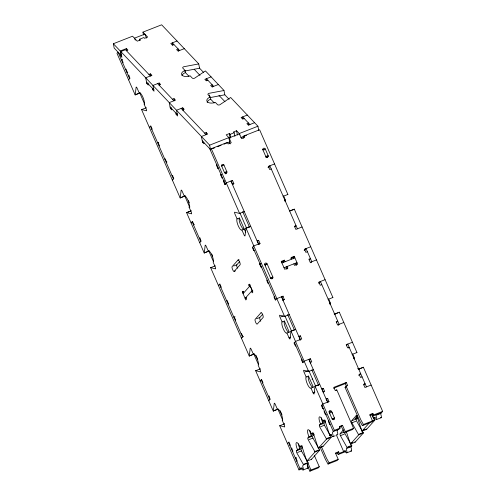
<?xml version="1.0" encoding="UTF-8"?>
<svg xmlns="http://www.w3.org/2000/svg" width="496" height="496" viewBox="0 0 496 496"><rect width="100%" height="100%" fill="white"/><g stroke="black" fill="none" stroke-linecap="round" stroke-linejoin="round"><path stroke-width="0.74" d="M139.903 92.913A1.748 0.477 68.6 0 1 139.829 93.093L135.16 94.922A1.748 0.477 68.6 0 0 135.228 94.742L136.133 87.104A1.742 0.477 68.6 0 1 137.045 88.009L139.246 93.031A6.088 1.674 68.6 0 1 142.904 97.179A6.088 1.674 68.6 0 1 144.082 104.098L146.153 108.841A1.742 0.477 68.6 0 1 146.487 110.819L141.701 109.548A1.736 0.477 68.6 0 0 141.571 109.597L180.172 197.96L184.847 196.125A1.748 0.477 68.6 0 0 184.915 195.945M180.172 197.96A1.748 0.477 68.6 0 0 180.246 197.78L181.145 190.142A1.742 0.477 68.6 0 1 182.057 191.047L184.264 196.069A6.088 1.674 68.6 0 1 187.916 200.217A6.088 1.674 68.6 0 1 189.094 207.13L191.165 211.873A1.742 0.477 68.6 0 1 191.506 213.85L186.713 212.586A1.736 0.477 68.6 0 0 186.583 212.629L204.216 252.991L208.89 251.162A1.748 0.477 68.6 0 0 208.965 250.982M204.216 252.991A1.748 0.477 68.6 0 0 204.29 252.817L205.189 245.179A1.742 0.477 68.6 0 1 206.1 246.078L208.308 251.106A6.088 1.674 68.6 0 1 211.959 255.254A6.088 1.674 68.6 0 1 213.144 262.167L215.214 266.91A1.742 0.477 68.6 0 1 215.549 268.888L210.757 267.623A1.742 0.477 68.6 0 0 210.626 267.666L249.234 356.029L253.902 354.194A1.742 0.477 68.6 0 0 253.977 354.014M250.598 226.43A1.748 0.477 68.6 0 1 250.672 226.25L245.997 228.086A1.748 0.477 68.6 0 0 245.929 228.265L245.024 235.898A1.742 0.477 68.6 0 1 244.113 234.999L241.912 229.97A6.088 1.674 68.6 0 1 238.254 225.829A6.088 1.674 68.6 0 1 237.076 218.91L235.005 214.167A1.742 0.477 68.6 0 1 234.664 212.189L239.456 213.454A1.742 0.477 68.6 0 0 239.587 213.41L244.261 211.575A1.742 0.477 68.6 0 1 244.131 211.625M249.234 356.029A1.742 0.477 68.6 0 0 249.302 355.849L250.207 348.211A1.742 0.477 68.6 0 1 251.249 349.395L253.32 354.138A6.088 1.674 68.6 0 1 256.978 358.286A6.088 1.674 68.6 0 1 258.156 365.205L260.226 369.948A1.742 0.477 68.6 0 1 260.561 371.919L255.775 370.655A1.742 0.477 68.6 0 0 255.645 370.704L273.277 411.066L277.952 409.231A1.742 0.477 68.6 0 0 278.02 409.051M273.277 411.066A1.742 0.477 68.6 0 0 273.352 410.886L274.251 403.248A1.742 0.477 68.6 0 1 275.292 404.432L277.363 409.175A6.088 1.674 68.6 0 1 281.021 413.323A6.088 1.674 68.6 0 1 282.199 420.242L284.27 424.985A1.742 0.477 68.6 0 1 284.611 426.957L279.818 425.692A1.742 0.477 68.6 0 0 279.688 425.742L298.989 469.917L302.56 468.522M295.616 329.462A1.742 0.477 68.6 0 1 295.684 329.288L291.016 331.117A1.742 0.477 68.6 0 0 290.941 331.297L290.042 338.935A1.742 0.477 68.6 0 1 288.994 337.751L286.924 333.008A6.088 1.674 68.6 0 1 283.266 328.86A6.088 1.674 68.6 0 1 282.088 321.941L280.017 317.198A1.742 0.477 68.6 0 1 279.682 315.227L284.475 316.491A1.742 0.477 68.6 0 0 284.605 316.442L289.273 314.613A1.742 0.477 68.6 0 1 289.218 314.65M319.66 384.499A1.742 0.477 68.6 0 1 319.734 384.319L315.059 386.155A1.742 0.477 68.6 0 0 314.985 386.334L314.086 393.973A1.742 0.477 68.6 0 1 313.038 392.789L310.967 388.046A6.088 1.674 68.6 0 1 307.315 383.898A6.088 1.674 68.6 0 1 306.137 376.979L304.06 372.236A1.742 0.477 68.6 0 1 303.726 370.258L308.518 371.529A1.742 0.477 68.6 0 0 308.648 371.479L313.323 369.65A1.742 0.477 68.6 0 1 313.193 369.694M122.729 62.862L123.082 62.465L121.7 59.303L121.346 59.7L122.518 59.241M125.606 69.446L125.959 69.049L127.342 72.211L126.988 72.608L127.77 72.304M128.576 79.856L129.989 78.275L128.607 75.113L128.253 75.51L129.034 75.2M149.358 127.435L150.778 125.848L152.154 129.01L151.801 129.406M159.055 146.004L159.408 145.607L158.026 142.445L157.672 142.842L158.453 142.538M164.808 159.179L165.162 158.782L166.544 161.944L166.191 162.335L166.966 162.031M172.379 180.122L173.792 178.541L172.416 175.379L172.062 175.776L172.837 175.466M210.254 149.879L211.315 148.695L227.41 142.383L228.104 143.964L231.217 142.743L229.109 137.919L239.494 133.846L241.602 138.669L244.72 137.448L244.026 135.867L259.606 129.754L287.878 194.469L283.073 196.354A1.748 0.484 68.6 0 0 283.204 196.304M226.703 143.17L227.41 142.383M218.587 168.07L217.806 168.373L216.423 165.211L216.777 164.821M244.026 135.867L242.966 137.051L243.424 138.105M217.806 168.373L218.159 167.977M222.419 177.729L222.065 178.126L220.683 174.964L221.036 174.567M225.358 173.129L226.771 171.548L224.434 172.459M226.071 172.651L226.864 171.759L223.894 164.957L221.557 165.875L224.527 172.676A1.308 1.24 41.8 0 0 226.213 173.402A1.308 1.24 41.8 0 0 226.864 171.759M225.618 184.165L224.837 184.469L223.454 181.307L223.808 180.91M224.837 184.469L226.25 182.881L232.481 180.439L233.864 183.601L233.157 184.394M191.084 222.933L192.498 221.352L193.88 224.514L193.527 224.905L194.308 224.601M232.481 180.439L231.421 181.629L232.525 184.159M267.294 156.519L267.084 156.761A1.308 1.24 41.8 0 1 267.177 157.48M199.714 242.693L201.128 241.112L199.752 237.95L199.398 238.34L200.173 238.037M239.053 259.631L238.018 260.04L232.122 266.637A2.61 0.719 68.6 0 0 232.63 269.601A2.61 0.719 68.6 0 0 234.193 271.38L235.439 270.89M259.135 244.466L260.022 243.474L258.639 240.312L257.579 241.502L258.683 244.032M233.678 266.03L236.797 264.808L239.742 261.51M218.42 285.504L219.833 283.923L221.216 287.079L220.863 287.475M234.193 271.38L240.089 264.783A2.61 0.719 68.6 0 0 239.58 261.82A2.61 0.719 68.6 0 0 238.018 260.04M254.113 250.269L253.76 250.666L252.377 247.504L253.791 245.917L260.022 243.474M226.734 300.911L227.087 300.52L228.47 303.676L228.11 304.073M261.361 266.867L261.008 267.263L259.625 264.101L259.978 263.705M294.965 226.839L296.025 225.649L294.469 226.263L295.852 229.425L302.083 226.982M266.389 264.635L266.743 264.238M245.824 297.594L246.512 299.175L245.805 299.968L242.352 292.063L243.059 291.27L243.747 292.851M249.407 286.521L248.719 284.94L249.426 284.146L252.879 292.051L252.173 292.838L251.478 291.257L252.817 290.737M243.052 293.638L250.127 285.721L252.197 290.464L245.123 298.381L246.512 297.836M281.424 262.08L283.297 261.349L284.357 260.164L285.045 261.745M267.115 280.035L266.761 280.432L268.144 283.594L268.497 283.197M270.159 278.33L272.85 277.016L267.096 263.847A1.308 1.24 41.8 0 0 265.41 263.116A1.308 1.24 41.8 0 0 264.759 264.759L270.512 277.934A1.308 1.24 41.8 0 0 272.199 278.659A1.308 1.24 41.8 0 0 272.85 277.016L271.436 278.603M235.247 320.41L235.606 320.013L234.224 316.851L233.87 317.248L235.036 316.789M290.668 258.459L293.161 257.48L294.221 256.296L297.674 264.194L294.556 265.416L293.868 263.835M287.81 268.063L286.75 269.254L286.056 267.673L287.116 266.482L287.81 268.063L284.692 269.285L281.238 261.386L284.357 260.164M304.625 250.158L306.038 248.57L311.792 261.745L310.849 262.799M295.566 264.201L296.986 262.613L284.003 267.704M241.118 333.845L241.471 333.448L242.854 336.61L241.44 338.191M274.369 296.633L274.015 297.03L275.398 300.192L276.811 298.611L283.042 296.168L284.245 299.522M309.355 259.768L310.415 258.583L308.853 259.191L310.236 262.353L316.467 259.91M256.699 318.717L259.817 317.496L262.762 314.197M283.042 296.168L281.982 297.352L283.359 300.514M282.602 300.235L284.425 299.324M319.015 283.086L320.428 281.505L339.128 324.316L338.185 325.37M295.833 345.768L295.48 346.165L294.097 343.003L295.517 341.422L301.748 338.979L300.365 335.817L299.305 337.001L300.681 340.163M260.146 381.002L261.559 379.421L262.942 382.583L262.589 382.98M299.832 339.983L300.185 339.586L281.486 296.775M310.198 362.508L311.761 361.894L310.378 358.732L304.147 361.181L302.734 362.762L301.351 359.6L301.704 359.203M336.691 322.338L337.751 321.154L336.189 321.761L337.571 324.923L343.802 322.481M268.776 400.762L270.19 399.181L268.807 396.019L268.454 396.416L269.235 396.112M310.378 358.732L309.318 359.922L310.701 363.084M312.071 379.31L312.424 378.913M346.351 345.656L347.764 344.075L366.47 386.886M348.434 348.025L349.147 347.237L347.584 347.845L346.208 344.683L352.439 342.24M323.15 392.144L324.706 391.536L323.324 388.374L322.264 389.558L323.646 392.72M326.25 399.726L327.701 398.387L328.904 401.741M287.482 443.573L288.895 441.992L290.278 445.154L289.924 445.551M323.169 408.338L322.815 408.735L321.433 405.573L322.853 403.992L329.084 401.543M336.077 390.674L336.784 389.881L353.592 428.346L352.526 429.536L344.199 432.803L341.434 426.479L342.494 425.295L345.259 431.613L344.199 432.803M333.479 388.25L345.247 383.631L346.307 382.447L347.69 385.609L346.134 386.217L345.073 387.407L359.805 421.129L362.371 425.673L371.461 422.115L372.521 420.924L369.756 414.6L372.874 413.379L373.562 414.96L372.502 416.15L371.814 414.569L372.874 413.379M324.434 411.234L324.08 411.63L325.463 414.792L326.244 414.489M292.566 451.614L292.925 451.211L291.543 448.049L291.189 448.446L291.964 448.142M325.463 414.792L325.816 414.396M298.989 469.917L300.799 467.895A1.742 0.477 68.6 0 1 301.593 468.577A3.478 0.955 68.6 0 0 303.056 470.022A3.478 0.955 68.6 0 0 303.186 468.032L302.789 466.612A1.742 0.477 68.6 0 1 302.796 465.657L303.546 464.82A1.736 0.477 68.6 0 0 303.329 464.386L296.775 452.78A1.742 0.477 68.6 0 1 296.441 450.808L297.501 449.618L299.838 448.7L302.312 445.929M297.501 449.618A6.088 1.674 68.6 0 1 296.323 442.699A6.088 1.674 68.6 0 1 299.975 446.846L301.041 445.662A1.742 0.477 68.6 0 1 302.083 446.846L306.646 460.679A1.742 0.477 68.6 0 0 306.826 461.15L311.5 459.315L319.709 450.132A1.742 0.477 68.6 0 0 319.492 449.698L312.939 438.092A1.742 0.477 68.6 0 1 312.604 436.114L314.135 434.397M306.826 461.15L315.034 451.968A1.742 0.477 68.6 0 0 314.824 451.527L308.264 439.921A1.742 0.477 68.6 0 1 307.929 437.949L308.989 436.759L311.327 435.841L313.807 433.07M308.989 436.759A6.088 1.674 68.6 0 1 307.811 429.84A6.088 1.674 68.6 0 1 311.469 433.988L312.53 432.803A1.742 0.477 68.6 0 1 313.571 433.988L318.134 447.82A1.742 0.477 68.6 0 0 318.314 448.291L322.989 446.456L331.198 437.274A1.742 0.477 68.6 0 0 330.981 436.84L324.427 425.233A1.742 0.477 68.6 0 1 324.093 423.255L325.624 421.538M318.314 448.291L326.523 439.109A1.742 0.477 68.6 0 0 326.312 438.669L319.759 427.062A1.742 0.477 68.6 0 1 319.418 425.091L320.478 423.9L322.815 422.983L325.295 420.211L322.958 421.129A6.088 1.674 68.6 0 0 319.3 416.981A6.088 1.674 68.6 0 0 320.478 423.9M322.958 421.129L324.018 419.945A1.742 0.477 68.6 0 1 325.06 421.129L329.623 434.961A1.736 0.477 68.6 0 0 329.809 435.432L331.756 434.67M331.024 411.971L331.551 411.376A1.308 1.24 41.8 0 0 329.865 410.651A1.308 1.24 41.8 0 0 329.214 412.294L329.933 413.943M302.647 447.256L301.115 448.973A1.742 0.477 68.6 0 0 301.45 450.951L308.004 462.557A1.736 0.477 68.6 0 1 308.214 462.991L307.47 463.828A1.742 0.477 68.6 0 0 307.464 464.777L307.861 466.197A3.478 0.955 68.6 0 1 307.191 467.982M330.076 424.148L329.722 424.539L328.34 421.383L328.699 420.98M333.014 419.548L334.428 417.967L332.091 418.878M364.027 384.908L365.087 383.724L363.531 384.332L364.907 387.494L371.138 385.051M334.515 418.159C335.054 419.492 332.735 420.354 332.177 419.077L329.214 412.294L331.551 411.376L334.515 418.159L333.535 419.759M296.825 461.354L297.178 460.958L295.802 457.796L295.449 458.192L296.484 457.789M329.809 435.432L330.553 434.595A1.742 0.477 68.6 0 1 331.111 434.918L331.812 436.003A3.478 0.955 68.6 0 0 332.946 434.732L332.549 433.312A1.742 0.477 68.6 0 1 332.556 432.357L334.36 430.336L340.07 428.098L339.382 426.517L342.494 425.295M337.974 429.691L337.224 430.522A1.742 0.477 68.6 0 0 337.218 431.477L337.621 432.896A3.478 0.955 68.6 0 1 336.945 434.682M340.07 428.098L339.01 429.282L333.3 431.52L321.786 405.176M343.635 429.697L340.058 433.702A1.742 0.477 68.6 0 0 340.392 435.674L346.946 447.28A1.742 0.477 68.6 0 1 347.163 447.721L346.413 448.551A1.742 0.477 68.6 0 0 346.543 449.977A3.478 0.955 68.6 0 1 346.797 452.836L351.466 451M356.922 415.388L356.147 415.698L351.546 420.844A1.742 0.477 68.6 0 0 351.881 422.815L358.434 434.422A1.742 0.477 68.6 0 1 358.651 434.862L350.443 444.044A1.742 0.477 68.6 0 1 350.263 443.573L346.382 431.811M357.418 415.964L354.944 418.736L357.281 417.824A6.088 1.674 68.6 0 1 356.835 416.714M352.327 420.534L356.221 419.008L357.281 417.824M310.949 470.01L308.19 463.692L307.123 464.876L309.888 471.2L310.949 470.01L319.281 466.742L314.39 455.557M319.281 466.742L318.221 467.933L309.888 471.2M337.503 452.966L338.563 451.775L339.252 453.356L338.191 454.547L337.503 452.966L335.631 453.697M319.97 446.877L325.494 459.525L328.061 464.07L329.121 462.886L338.21 459.321L335.445 452.997L338.563 451.775M362.371 425.673L363.432 424.489L372.521 420.924M356.147 415.698A1.742 0.477 68.6 0 1 357.188 416.882L361.751 430.714A1.742 0.477 68.6 0 0 361.931 431.185L369.625 422.573M372.037 414.216L373.24 417.855A1.742 0.477 68.6 0 0 373.42 418.326L374.17 417.489A1.742 0.477 68.6 0 1 374.964 418.171A3.478 0.955 68.6 0 0 376.551 419.535L381.226 417.7M376.917 414.414L376.166 415.251A1.742 0.477 68.6 0 0 376.297 416.677A3.478 0.955 68.6 0 1 376.551 419.535M338.21 459.321L337.15 460.511L328.061 464.07M347.194 448.248L351.087 446.722L351.831 445.885A1.742 0.477 68.6 0 0 351.621 445.451L345.067 433.845A1.742 0.477 68.6 0 1 344.652 432.345M350.443 444.044L355.117 442.209L363.32 433.027A1.742 0.477 68.6 0 0 363.109 432.593L356.556 420.986A1.742 0.477 68.6 0 1 356.221 419.008M361.931 431.185L366.606 429.35L374.815 420.168A1.742 0.477 68.6 0 0 374.598 419.734L371.653 414.507M376.948 414.947L380.841 413.422L382.652 411.395L363.351 367.214L358.676 369.049A1.742 0.477 68.6 0 0 358.602 369.229L362.495 367.703M113.348 43.735L120.237 50.989L121.067 55.31L114.179 48.056L113.348 43.735L132.562 36.202L137.274 41.168L140.393 39.947L139.667 39.184L143.821 37.553L144.547 38.316L147.659 37.095L142.947 32.128L161.64 24.8L198.729 63.86L199.553 68.175A1.748 0.942 -10.9 0 1 199.082 68.318L184.5 71.089M134.453 38.18L144.838 34.112L146.58 38.099M120.237 50.989L126.468 48.546L127.918 50.077L126.362 50.685M120.162 54.355L120.435 55.794L121.886 57.319L120.782 51.565L125.451 49.73L150.375 75.975M120.435 55.794L121.737 55.285M177.041 41.019L170.81 43.462L172.261 44.993L173.817 44.38M184.289 48.658L178.058 51.1L176.613 49.575L178.169 48.961L178.585 51.119M148.924 74.45L150.48 73.836L151.931 75.361L145.7 77.81L146.804 83.564L148.254 85.095L147.975 83.65M146.804 83.564L148.106 83.055M159.073 85.138L160.63 84.525L159.179 82.999L152.948 85.442L154.051 91.202L152.607 89.677L152.328 88.232M139.246 93.031L140.027 92.727M135.228 94.742L139.122 93.217M152.607 89.677L153.903 89.162M211.085 76.88L204.854 79.323L206.305 80.848L207.861 80.24M141.571 109.597L146.37 107.719M172.472 99.25L174.028 98.642L175.479 100.167L169.248 102.61L170.357 108.37L171.802 109.895L171.529 108.457M218.339 84.512L212.108 86.955L210.657 85.43L212.214 84.816L212.629 86.98M170.357 108.37L171.653 107.861M182.621 109.938L184.177 109.331L182.726 107.799L176.495 110.248L177.605 116.002L176.154 114.477L175.875 113.038M176.154 114.477L177.45 113.968M247.337 115.053L241.106 117.496L242.556 119.028L244.113 118.414M204.65 133.145L206.206 132.531L207.657 134.056L201.419 136.493L202.523 142.247L203.974 143.778L203.695 142.333M202.523 142.247L203.304 141.943M254.584 122.692L248.353 125.135L246.903 123.603L248.459 122.996L248.874 125.153M230.727 137.956L230.032 134.36L229.307 133.598L226.195 134.819L228.854 137.621L229.685 141.943L227.552 142.78M239.518 134.986L239.239 133.548L236.58 130.746L233.461 131.967L234.186 132.73L234.881 136.326M230.032 134.36L234.186 132.73M120.782 51.565L209.647 145.154L228.854 137.621M239.239 133.548L257.932 126.22L258.763 130.535M212.61 148.639L214.743 147.802M217.589 146.686L221.148 145.291M223.994 144.175L226.126 143.338M240.789 137.584L246.543 135.327M216.423 165.211L217.205 164.908M262.93 149.904L265.267 148.986L268.144 155.57A1.308 1.24 41.8 0 1 267.493 157.213A1.308 1.24 41.8 0 1 265.806 156.488L262.93 149.904A1.308 1.24 41.8 0 1 263.581 148.254A1.308 1.24 41.8 0 1 265.267 148.986M265.806 156.488L268.144 155.57L267.084 156.761L268.125 156.352M220.683 174.964L221.464 174.654M265.819 157.511L267.772 156.748M184.264 196.069L185.039 195.765M180.246 197.78L184.14 196.249M223.454 181.307L224.756 180.798M274.542 163.947L268.311 166.389L269.694 169.551L271.25 168.938M267.939 167.307L269.328 166.761M269.235 167.059L268.454 167.363L269.867 165.782L297.408 228.811M232.308 184.214L233.864 183.601M189.094 207.13L189.875 206.826M186.583 212.629L190.476 211.104M187.494 212.282L191.388 210.75M237.076 218.91L239.413 217.992L245.725 232.444M284.586 200.279L285.367 199.969L283.588 195.908M328.092 299.386A1.742 0.477 68.6 0 0 328.222 299.336L332.89 297.507L294.289 209.145L289.614 210.98A1.748 0.484 68.6 0 0 289.571 211.054M245.929 228.265L249.823 226.734M290.321 210.85L294.215 209.324A1.748 0.484 68.6 0 1 294.289 209.145M241.912 229.97L244.243 229.059A6.088 1.674 68.6 0 1 240.591 224.911A6.088 1.674 68.6 0 1 239.413 217.992M208.308 251.106L209.083 250.796M204.29 252.817L208.184 251.286M257.083 240.926L258.639 240.312M210.626 267.666L215.301 265.837M259.625 264.101L260.964 263.574M264.759 264.759L267.096 263.847M310.713 246.741L304.482 249.184L305.865 252.346L307.421 251.732M304.11 250.102L305.499 249.556M294.221 256.296L291.102 257.517L291.797 259.098M281.933 262.967L294.909 257.877M248.719 284.94L250.052 284.413M242.352 292.063L243.685 291.536M325.103 279.67L318.872 282.112L320.249 285.274L321.811 284.667M318.5 283.03L319.883 282.484M280.798 316.894L283.396 315.878M243.542 336.598L242.501 337.007L219.48 284.313M282.088 321.941L284.425 321.024L289.261 332.091L286.924 333.008M329.598 303.31L330.379 303.006L328.569 298.859M352.135 354.423A1.742 0.477 68.6 0 0 352.265 354.373L356.934 352.544L339.301 312.182L334.633 314.011A1.742 0.477 68.6 0 0 334.558 314.191L337.801 312.92M290.941 331.297L294.835 329.772M288.994 337.751L290.551 337.137M253.32 354.138L254.101 353.834M249.302 355.849L253.196 354.324M298.809 336.424L300.365 335.817M294.097 343.003L294.878 342.699M255.645 370.704L260.443 368.826M301.351 359.6L302.132 359.296M304.842 371.932L308.084 370.661M306.137 376.979L308.469 376.061L313.305 387.128L310.967 388.046M353.648 358.348L354.423 358.044L352.613 353.89M314.985 386.334L318.878 384.809M321.768 388.982L323.324 388.374M313.038 392.789L314.985 392.026M358.614 375.305L360.71 373.711L359.154 374.325L360.536 377.481L362.092 376.873M273.352 410.886L277.245 409.361M346.307 382.447L333.845 387.333L335.228 390.495L336.784 389.881M345.073 387.407L346.109 386.998M326.145 398.995L327.701 398.387M321.433 405.573L322.214 405.269M279.688 425.742L284.493 423.857M328.34 421.383L329.121 421.073M319.418 425.091L323.311 423.559M320.534 426.758L324.427 425.233M311.469 433.988L313.218 433.299M307.929 437.949L311.823 436.418M339.568 427.211L341.434 426.479M369.942 415.301L371.814 414.569M309.045 439.617L312.939 438.092M351.881 422.815L355.781 421.29M373.562 414.96L382.652 411.395M372.502 416.15L381.591 412.585M299.975 446.846L301.729 446.158M373.42 418.326L375.497 417.514M326.312 438.669L330.206 437.143M372.006 420.751L374.598 419.734M296.441 450.808L300.334 449.277M340.839 433.392L344.081 432.121M345.259 431.613L353.592 428.346M326.523 439.109L331.198 437.274M371.436 421.495L374.815 420.168M332.934 436.641L335.271 435.724M297.557 452.476L301.45 450.951M340.392 435.674L344.286 434.149M363.698 429.951L365.645 429.189M314.824 451.527L318.717 450.002M359.216 434.118L363.109 432.593M315.034 451.968L319.709 450.132M358.651 434.862L363.32 433.027M350.908 443.319L352.854 442.556M303.329 464.386L307.222 462.861M347.727 446.977L351.621 445.451M303.546 464.82L308.214 462.991M347.163 447.721L351.831 445.885M302.126 467.92L300.049 468.732L288.542 442.389M339.252 453.356L345.768 450.802M338.191 454.547L345.879 451.527M303.18 469.941L307.849 468.106M209.746 97.669L224.322 94.903A1.748 0.942 -10.9 0 0 224.793 94.761L223.969 90.446L205.456 70.947A1.748 0.942 -10.9 0 0 205.04 71.157L194.55 78.219A1.742 0.936 -10.9 0 1 192.262 78.07L190.092 75.776A6.088 3.28 -10.9 0 1 182.1 75.243A6.088 3.28 -10.9 0 1 185.014 70.432L182.838 68.144A1.742 0.936 -10.9 0 1 183.675 66.768L198.251 64.003A1.748 0.942 -10.9 0 0 198.729 63.86M257.932 126.22L230.696 97.532A1.748 0.942 -10.9 0 0 230.28 97.737L219.79 104.805A1.742 0.936 -10.9 0 1 217.508 104.65L215.332 102.362A6.088 3.28 -10.9 0 1 207.34 101.829A6.088 3.28 -10.9 0 1 210.254 97.018L208.078 94.724A1.742 0.936 -10.9 0 1 208.915 93.353L223.491 90.588A1.748 0.942 -10.9 0 0 223.969 90.446M199.398 68.014L203.614 72.453M224.632 94.587L229.146 99.343M179.62 50.487L172.366 42.854L172.924 45.731M213.664 86.347L206.417 78.709L206.689 80.147M249.91 124.521L242.662 116.889L243.077 119.046M194.196 69.291L199.993 75.398M218.953 95.362L224.979 101.705M185.014 70.432L185.43 72.59L188.982 76.334M210.254 97.018L210.67 99.175L214.222 102.92M157.623 83.613L173.922 100.775M181.17 108.413L206.088 134.658M146.531 82.125L153.779 89.764M170.078 106.931L177.326 114.564M202.256 140.821L210.478 149.476L209.647 145.154M363.432 424.489L360.865 419.938L346.134 386.217M329.121 462.886L326.554 458.335L321.34 446.394M293.161 257.48L293.737 258.8M295.752 263.407L296.614 265.385M345.247 383.631L346.351 386.161M283.297 261.349L283.755 262.403M229.251 141.862L230.156 143.927M326.641 399.571L328.017 402.733M230.925 181.052L258.466 244.088M308.822 359.346L327.521 402.157M242.705 211.631L249.519 227.224M287.63 314.458L294.37 329.896M311.879 369.966L318.575 385.293M265.131 264.163L265.682 265.428M329.363 411.184L329.877 412.368M239.983 213.044L246.797 228.631M284.971 316.008L291.524 331.012M309.014 371.045L315.574 386.049M211.315 148.695L239.587 213.41M245.997 228.086L284.605 316.442M291.016 331.117L308.648 371.479M315.059 386.155L334.36 430.336M336.3 434.769L343.666 451.627L344.41 450.79A1.742 0.477 68.6 0 1 345.21 451.472A3.478 0.955 68.6 0 0 346.797 452.836M209.734 148.695L225.19 184.072M252.731 247.107L275.751 299.795M294.45 342.606L303.087 362.365M134.745 38.849L135.321 40.176M188.387 200.613L189.305 202.715M211.736 254.064L212.654 256.165M255.911 355.173L257.753 359.383M280.153 410.657L281.982 414.842M139.822 93.074L144.708 104.259M184.568 195.486L189.776 207.415M208.835 251.038L213.435 261.566M253.623 353.555L258.528 364.783M277.872 409.057L282.745 420.205M129.636 78.672L118.036 52.117L116.975 53.308L135.16 94.922M150.424 126.244L173.439 178.932M192.144 221.743L200.775 241.502M261.206 379.818L269.836 399.578M331.551 411.376L332.27 413.025M236.58 130.746L237.41 135.061M229.307 133.598L230.138 137.913M209.225 94.972L209.43 96.05M209.535 96.59L209.641 97.129M206.206 132.531L206.621 134.689M182.726 107.799L183.284 110.682M174.028 98.642L174.443 100.8M159.179 82.999L159.594 85.157M142.947 32.128L143.499 35.011M150.48 73.836L150.896 75.993M139.667 39.184L139.94 40.622M126.468 48.546L126.883 50.71M207.198 102.523A6.088 3.28 -10.9 0 1 210.67 99.175M182.013 75.59A6.088 3.286 -10.9 0 1 185.43 72.59M221.65 166.092A1.308 1.24 41.8 0 1 222.301 164.449A1.308 1.24 41.8 0 1 223.987 165.174M221.464 165.571A1.308 1.24 41.8 0 1 222.654 165.955M225.804 172.949A1.308 1.24 41.8 0 1 225.829 173.922M262.744 149.383A1.308 1.24 41.8 0 1 264.095 149.966M329.028 411.773A1.308 1.24 41.8 0 1 330.379 412.356M264.573 264.244A1.308 1.24 41.8 0 1 265.763 264.628M271.789 278.206A1.308 1.24 41.8 0 1 271.882 278.926M322.815 422.983A6.088 1.674 68.6 0 1 321.352 417.725M322.989 446.456A1.742 0.477 68.6 0 1 322.846 446.109M311.327 435.841A6.088 1.674 68.6 0 1 309.864 430.584M311.5 459.315A1.742 0.477 68.6 0 1 311.401 459.085M299.838 448.7A6.088 1.674 68.6 0 1 298.418 443.895M289.261 332.091A6.088 1.674 68.6 0 1 285.603 327.943A6.088 1.674 68.6 0 1 284.425 321.024M313.305 387.128A6.088 1.674 68.6 0 1 309.653 382.98A6.088 1.674 68.6 0 1 308.469 376.061M284.363 423.906A1.742 0.477 68.6 0 1 284.456 423.857M237.497 268.193A2.61 0.719 68.6 0 1 236.797 264.808M260.741 321.29A2.61 0.719 68.6 0 1 259.817 317.496M366.606 429.35A1.742 0.477 68.6 0 1 366.426 428.885M355.117 442.209A1.742 0.477 68.6 0 1 354.931 441.744M351.087 446.722A1.742 0.477 68.6 0 0 351.211 448.148A3.478 0.955 68.6 0 1 350.808 450.876M380.841 413.422A1.742 0.477 68.6 0 0 380.971 414.848A3.478 0.955 68.6 0 1 380.562 417.576M285.082 201.674A6.088 1.674 68.6 0 1 285.367 199.969M287.878 194.469A1.748 0.484 68.6 0 1 287.748 194.519M363.277 367.393A1.742 0.477 68.6 0 1 363.351 367.214M356.934 352.544A1.742 0.477 68.6 0 1 356.804 352.588M339.233 312.362A1.742 0.477 68.6 0 1 339.301 312.182M332.89 297.507A1.742 0.477 68.6 0 1 332.76 297.55M359.259 369.105A6.088 1.674 68.6 0 1 357.678 368.466M354.132 358.992A6.088 1.674 68.6 0 1 354.423 358.044M335.215 314.067A6.088 1.674 68.6 0 1 334.118 313.906M330.1 304.705A6.088 1.674 68.6 0 1 330.379 303.006M261.039 312.734L255.142 319.331A2.61 0.719 68.6 0 0 255.645 322.295A2.61 0.719 68.6 0 0 257.213 324.074L263.109 317.471A2.61 0.719 68.6 0 0 262.601 314.507A2.61 0.719 68.6 0 0 261.039 312.734"/></g></svg>
